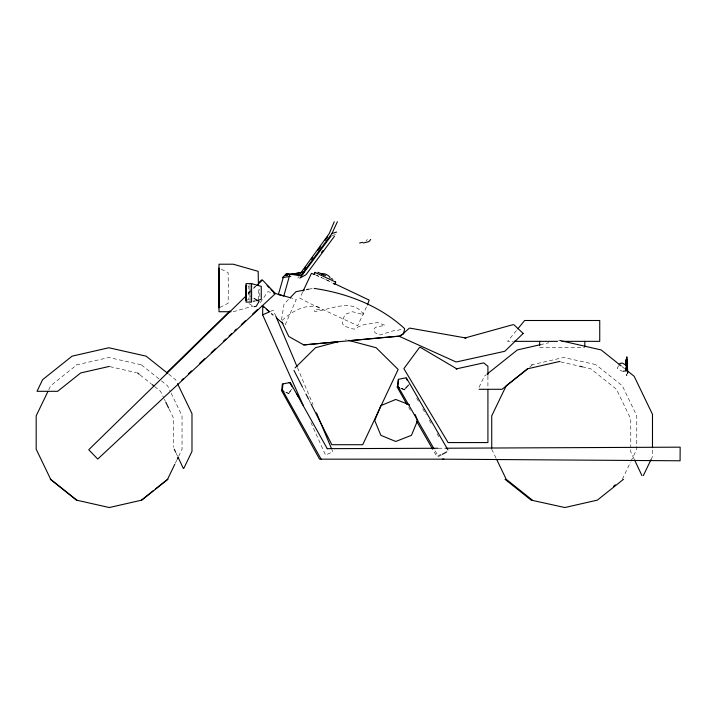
<?xml version="1.0" encoding="UTF-8"?>
<svg xmlns="http://www.w3.org/2000/svg" width="716" height="716" viewBox="0 0 716 716"><rect width="100%" height="100%" fill="white"/><g stroke="black" fill="none" stroke-linecap="round" stroke-linejoin="round"><path stroke-width="0.54" stroke-dasharray="3.58 2.69" d="M250.117 299.377L250.018 283.625L250.018 302.089M258.369 299.727L258.44 287.966M259.783 296.514L259.783 289.201M626.921 373.895L626.858 375.882L626.375 373.895M281.504 319.918L284.055 304.067L289.273 298.661M285.183 324.903L296.317 299.404L292.155 298.232M302.591 292.191L299.789 298.133L313.161 305.025L357.66 325.664L366.986 305.857M48.742 389.764L50.675 385.754L76.764 364.936M175.286 463.252L176.736 460.245M178.669 456.235L182.043 449.218L182.043 415.835L170.945 392.771M479.058 387.284L484.365 376.267L486.101 374.88M622.285 479.29L630.492 462.25M630.975 461.247L636.766 449.218L636.766 415.835L622.285 385.754L596.186 364.936M651.032 459.591L652.482 456.584L652.482 448.798M618.606 365.876L617.138 368.355L622.15 371.327M260.311 302.617L267.784 291.707L271.328 292.37M297.847 278.085L299.136 276.295M516.451 330.506L507.572 341.353L513.193 341.353M366.064 240.916L367.335 239.448M291.797 389.218L287.904 393.54L289.067 393.54L284.664 391.554M408.138 385.11L403.86 389.853L409.337 384.313M288.557 393.54L293.113 388.502M400.647 388.108L404.54 389.853L409.552 384.313M248.103 293.13L250.493 290.794M253.679 287.68L255.272 286.123M248.031 294.016L250.421 291.68M253.607 288.566L255.997 286.23M529.706 367.022L532.319 364.936M282.202 320.365C292.155 311.093 305.651 303.405 319.569 307.361L320.392 308.166L319.882 309.276L313.948 310.234L314.789 311.594C330.318 309.849 352.639 297.346 363.791 314.673L352.541 311.737L345.067 314.369L342.409 320.714L342.23 323.193L344.199 326.156L353.543 329.127L355.628 328.778L358.412 326.765L364.023 324.67L377.753 322.594L384.993 325.306L375.461 327.257L373.546 329.772L374.996 332.716L379.981 334.972L394.856 330.336L398.338 330.201L402.338 328.948M440.796 454.392L436.894 456.575L432.464 448.86M441.387 454.937L438.46 456.575L434.03 448.86M219.901 307.406L228.109 303.289L228.359 287.966L228.109 272.653L219.901 268.536M270.46 311.397L273.315 310.189L275.902 316.347M246.966 300.183L248.819 299.377L248.926 292.853L248.819 286.328L246.966 285.523M332.009 235.689L335.795 234.454M252.927 301.257L254.86 300.702M253.518 301.534L256.426 300.702M233.237 311.728L252.981 306.081M76.379 364.936L108.922 357.508L141.858 364.936M540.159 344.727L548.823 342.749M531.102 364.936L563.644 357.508L597.404 364.936M308.632 289.228L312.847 288.405M438.398 448.252L445.101 448.216M345.425 339.769L346.204 339.769M558.578 340.521L559.456 340.521M539.676 347.511L584.811 347.511M404.54 389.853L405.014 389.853L401.148 388.108M560.726 361.893L579.996 366.297M582.144 366.789L590.709 368.74L616.467 389.289L630.769 418.985L630.769 447.545M109.942 366.655L136.496 372.714M316.785 275.535L318.915 276.457M401.408 388.546L404.325 389.853M285.765 392.35L288.414 393.54M315.273 274.738L321.833 277.692M321.412 277.584L325.896 279.688M325.637 279.428L331.58 282.247M326.8 280.117L331.508 282.444M249.034 303.665L254.046 306.636M621.98 366.565L624.594 368.642M168.681 374.137L175.617 379.677L177.058 382.675M141.464 364.936L160.608 380.205M161.476 380.894L167.562 385.754L170.462 391.768M140.121 374.996L151.192 383.83M154.602 386.542L160.563 391.303L163.875 398.177M416.667 398.159L418.869 401.989M422.717 408.693L426.011 414.448M429.314 420.194L431.515 424.024M437.011 433.61L439.212 437.44M408.666 407.395L410.331 410.295M303.065 388.269L306.09 394.212M309.115 400.146L311.138 404.11M491.731 449.218L496.081 458.24M164.349 399.152L165.289 401.121M169.074 408.979L173.326 417.813L173.326 447.24M634.027 458.84L630.769 451.939L630.769 448.637M176.181 453.282L177.613 456.298M310.932 422.547L325.512 455.063L332.877 451.859L332.009 449.8M297.48 367.675L313.017 404.638M487.918 376.231L487.918 387.293"/><path stroke-width="1.07" d="M218.989 307.862L218.989 268.079M246.044 300.586L246.044 285.12M282.945 384.009L282.22 390.757L283.992 391.554M397.729 386.801L398.535 379.373M289.452 275.776L289.237 276.537L290.83 276.269M289.497 275.75L283.796 296.012L278.381 294.553L283.455 276.832M334.265 221.718L329.235 233.577L300.38 273.44M291.457 274.443L301.069 275.257L331.902 233.577L337.406 221.718M303.056 291.197L311.451 273.369L314.315 274.398M315.174 272.366L314.163 274.523M321.475 274.139C322.773 272.071 330.783 275.964 330.094 278.184M335.294 281.809L335.688 282.122L334.676 284.279L333.2 283.339M367.451 304.864L369.214 300.111L334.551 283.661M47.775 391.768L36.185 415.835L36.185 449.218L50.675 479.29L76.764 500.108M174.802 464.254L167.562 479.29L155.381 489.01M177.219 459.242L178.186 457.238M183.797 468.38L191.986 451.384L191.986 413.66L177.541 383.678M643.317 475.621L651.032 459.591M619.098 365.044L620.083 363.388L622.526 363.11L627.538 366.082M304.327 269.135L305.625 267.345M311.451 259.281L312.749 257.491M317.94 250.323L320.526 246.743M325.064 240.469L327.66 236.889M331.06 235.994L299.915 278.085L306.027 274.684L334.47 236.244M321.582 252.39L322.889 250.618M517.811 328.841L524.64 320.5L599.74 320.5L599.74 341.353L561.962 341.353M370.727 239.448L368.865 241.641L363.263 242.993M285.46 274.819L286.257 273.933L292.665 274.595M288.235 276.707L282.417 277.683L286.257 273.933M290.025 297.883L295.994 291.707L304.416 290.052M295.055 367.899L315.514 347.716L337.943 341.756M166.873 372.544L229.782 311.039M258.458 283.008L261.725 279.911M245.642 296.352L88.757 449.738L97.743 459.054L275.472 293.533L262.45 280.019L256.793 285.46M181.837 379.981L183.466 378.469M188.353 373.913L191.619 370.87M199.764 363.28L204.651 358.725M211.175 352.648L215.248 348.853M223.401 341.255L225.844 338.981M229.102 335.947L231.554 333.665M234.812 330.631L236.441 329.109M241.328 324.554L245.409 320.759M252.739 313.921L257.626 309.366M141.464 500.108L153.645 490.397M167.947 479.29L141.858 500.108L109.306 507.537L76.379 500.108L50.281 479.29M486.97 374.191L517.391 349.927L540.159 344.727M527.969 368.409L506.221 385.754L491.731 415.835L491.731 448.1M613.585 486.236L615.33 484.848M623.502 479.29L597.404 500.108L564.861 507.537L531.102 500.108L505.004 479.29M442.363 454.392L446.73 451.859M302.814 274.282L301.069 275.257L287.644 273.933L284.852 275.445M281.8 322.003L288.799 336.502L303.772 344.915L398.651 336.207L403.582 333.951L404.621 328.635C379.892 305.83 347.162 293.211 314.136 288.405M331.902 233.577L336.636 232.038M256.426 300.702L261.268 299.315L261.268 286.391L251.585 283.625L246.044 283.625L246.044 302.089L251.585 302.089L251.585 283.625M359.629 242.993L362.529 242.321M109.351 366.404L80.675 372.955L57.674 391.303L37.017 391.303L42.611 379.677L72.101 356.156L108.877 347.761L146.127 356.156L167.812 373.448M559.939 361.41L527.808 368.74L502.05 389.289L479.049 389.289M289.595 382.613L282.364 384.009L281.674 390.757L319.569 459.162L443.965 459.162M306.529 289.64L308.632 289.228M292.638 274.031L304.309 272.035L290.159 274.443M285.827 275.705L287.778 275.374M290.105 274.559L293.256 274.031M254.046 306.636L256.158 306.358L259.103 301.391L254.09 298.42M622.965 371.237L624.603 371.058M303.772 344.915L337.845 341.747M351.028 340.521L382.621 337.585M383.579 337.496L398.651 336.207M327.248 448.663L437.852 448.261M445.665 448.225L680.155 447.16L680.084 460.791L442.399 459.162M231.044 311.728L218.989 311.728L218.989 264.213L233.237 264.213L258.181 271.337L258.422 284.762M514.222 341.353L557.531 341.353M289.022 382.613L290.302 382.613L327.301 448.762M262.638 314.834L269.699 311.782L262.754 305.795L262.638 314.834L303.181 405.274M335.688 282.122L314.861 272.349M559.939 340.521L601.127 349.927L621.112 365.867M579.996 366.297L582.144 366.789M348.343 340.333L376.124 347.716L398.159 369.456L362.726 444.708L331.821 444.708L311.138 404.11M273.414 292.951L291.108 297.937M317.806 272.313L321.556 273.843M322.021 274.291L323.569 274.944M409.48 404.791L395.724 399.456L380.867 405.614L374.719 420.471L380.867 435.319L395.724 441.477L411.458 435.319L417.616 420.471L415.155 414.528M399.465 387.669L397.514 386.801L398.32 379.373L405.838 377.842L407.431 380.617M323.534 274.729L325.655 275.714M331.508 278.578L332.842 279.285M625.462 369.331L634.152 376.267L652.482 414.331L652.482 447.688M532.319 500.108L506.221 479.29L496.564 459.242M137.561 372.955L139.262 374.316M152.043 384.51L153.752 385.861M262.19 305.687L263.864 307.128M266.37 309.285L268.876 311.442M271.391 313.608L273.056 315.04M276.403 317.922L283.089 323.677M267.086 285.469L269.386 287.859M270.916 289.443L274.747 293.417M406.366 377.842L447.921 449.881M398.239 386.801L434.03 448.86M407.01 404.504L397.004 386.801M416.417 420.901L432.464 448.86M289.729 382.613L292.146 386.819M282.901 390.757L321.126 459.162M296.988 394.265L298.25 396.548M293.981 370.449L302.564 387.275M306.09 394.212L308.614 399.161M165.763 402.106L168.6 407.995M634.501 459.833L641.957 475.621M174.283 449.254L175.706 452.27M178.087 457.309L183.323 468.38M275.902 316.347L297.05 366.655M316.472 412.846L331.58 448.78M626.956 370.718L626.858 356.837L626.348 370.718M626.061 365.84L625.99 359.593L625.623 365.84M626.061 367.908L626.061 370.995M625.623 367.908L625.623 370.995M584.811 341.353L584.811 346.481M539.676 341.353L539.676 345.461M487.918 375.13L487.918 366.288L483.658 362.878L456.146 368.928L456.96 368.928L420.382 347.35L419.576 347.35L403.869 368.659L448.091 442.569L487.918 442.569L487.918 389.504M627.305 359.593L627.601 373.125L627.305 359.593M523.172 333.45L504.825 351.27L457.023 361.822L455.734 361.822L399.788 336.556L409.328 328.179L410.214 328.179L466.098 338.015L464.809 338.015L512.62 324.769L513.909 324.769L523.172 333.45"/></g></svg>
